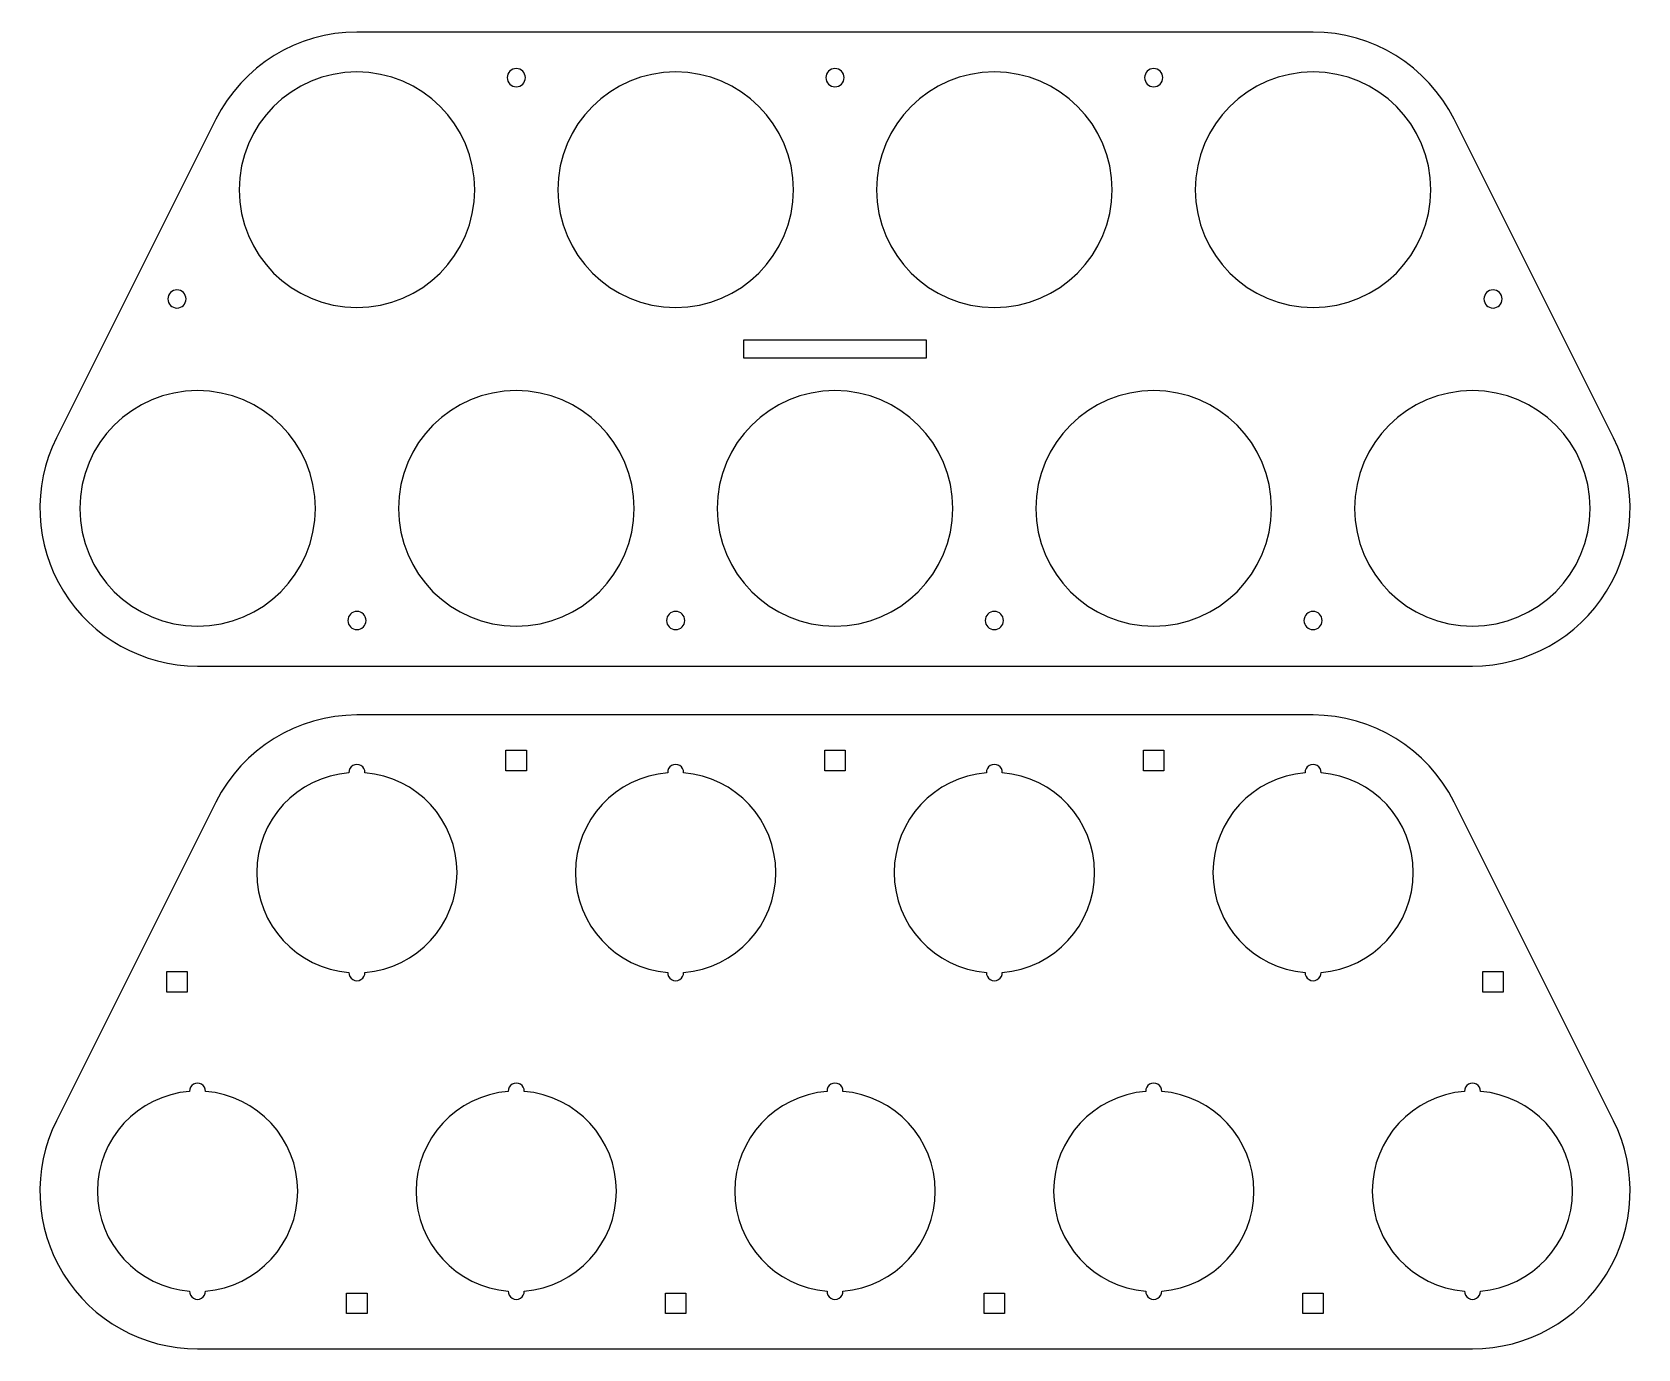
# Model space of a CAD drawing. Extents: x -383 to 322, y -141 to 437.
import ezdxf

# ---------------------------------------------------------------- set-up
doc = ezdxf.new("R2010")
doc.units = 0
doc.layers.add('Layer_1', color=7, linetype='CONTINUOUS')

msp = doc.modelspace()

# ---------------------------------------------------------------- linework, layer by layer
at = {"layer": 'Layer_1', "color": 7}
for points in [[(179.745852, 437.388043), (-240.243214, 437.388043)], [(-302.176891, 399.118704), (-372.196235, 259.122348)], [(311.698873, 259.122348), (241.679528, 399.118704)], [(-310.241392, 158.898166), (249.74403, 158.898166)], [(179.745852, 137.413996), (-240.243214, 137.413996)], [(-302.176891, 99.12349), (-372.196235, -40.851699)], [(311.698873, -40.851699), (241.679528, 99.12349)], [(-310.241392, -141.075882), (249.74403, -141.075882)]]:
    msp.add_lwpolyline(points, dxfattribs=at)
for points in [[(9.756325, 294.153187), (-70.253687, 294.153187), (-70.253687, 302.154188), (9.756325, 302.154188)], [(-174.753537, 121.919993), (-165.757702, 121.919993), (-165.757702, 112.902992), (-174.753537, 112.902992)], [(-25.74018, 112.902992), (-34.757182, 112.902992), (-34.757182, 121.919993), (-25.74018, 121.919993)], [(105.26034, 121.919993), (114.256175, 121.919993), (114.256175, 112.902992), (105.26034, 112.902992)], [(-314.792226, 24.701478), (-314.792226, 15.684476), (-323.788061, 15.684476), (-323.788061, 24.701478)], [(254.294864, 15.684476), (254.294864, 24.701478), (263.290699, 24.701478), (263.290699, 15.684476)], [(-235.75588, -125.581879), (-244.751715, -125.581879), (-244.751715, -116.586044), (-235.75588, -116.586044)], [(-104.755359, -125.581879), (-104.755359, -116.586044), (-95.738358, -116.586044), (-95.738358, -125.581879)], [(44.257997, -125.581879), (35.240996, -125.581879), (35.240996, -116.586044), (44.257997, -116.586044)], [(184.254353, -125.581879), (175.258518, -125.581879), (175.258518, -116.586044), (184.254353, -116.586044)]]:
    msp.add_lwpolyline(points, close=True, dxfattribs=at)
for points in [[(-240.232631, 437.40921), (-266.461416, 437.40921), (-290.439041, 422.590191), (-302.16887, 399.130409)], [(241.692673, 399.130409), (229.962866, 422.590191), (205.985242, 437.40921), (179.756435, 437.40921)], [(-240.232631, 419.904373), (-268.808926, 419.904373), (-291.974556, 396.738744), (-291.974556, 368.162449)], [(-188.490706, 368.162449), (-188.490706, 396.738744), (-211.656335, 419.904373), (-240.232631, 419.904373)], [(-170.234453, 421.38604), (-172.438009, 421.38604), (-174.22437, 419.599679), (-174.22437, 417.396123)], [(-174.22437, 417.396123), (-174.22437, 415.192567), (-172.438009, 413.406206), (-170.234453, 413.406206)], [(-166.244536, 417.396123), (-166.244536, 419.599679), (-168.030897, 421.38604), (-170.234453, 421.38604)], [(-170.234453, 413.406206), (-168.030897, 413.406206), (-166.244536, 415.192567), (-166.244536, 417.396123)], [(-100.236275, 419.904373), (-128.812571, 419.904373), (-151.9782, 396.738744), (-151.9782, 368.162449)], [(-48.494351, 368.162449), (-48.494351, 396.738744), (-71.65998, 419.904373), (-100.236275, 419.904373)], [(-30.238098, 421.38604), (-32.441654, 421.38604), (-34.228015, 419.599679), (-34.228015, 417.396123)], [(-34.228015, 417.396123), (-34.228015, 415.192567), (-32.441654, 413.406206), (-30.238098, 413.406206)], [(-26.24818, 417.396123), (-26.24818, 419.599679), (-28.034541, 421.38604), (-30.238098, 421.38604)], [(-30.238098, 413.406206), (-28.034541, 413.406206), (-26.24818, 415.192567), (-26.24818, 417.396123)], [(39.76008, 419.904373), (11.183784, 419.904373), (-11.981845, 396.738744), (-11.981845, 368.162449)], [(91.502005, 368.162449), (91.502005, 396.738744), (68.336376, 419.904373), (39.76008, 419.904373)], [(109.758258, 421.38604), (107.554702, 421.38604), (105.76834, 419.599679), (105.76834, 417.396123)], [(105.76834, 417.396123), (105.76834, 415.192567), (107.554702, 413.406206), (109.758258, 413.406206)], [(113.748175, 417.396123), (113.748175, 419.599679), (111.961814, 421.38604), (109.758258, 421.38604)], [(109.758258, 413.406206), (111.961814, 413.406206), (113.748175, 415.192567), (113.748175, 417.396123)], [(179.756435, 419.904373), (151.18014, 419.904373), (128.014511, 396.738744), (128.014511, 368.162449)], [(231.49836, 368.162449), (231.49836, 396.738744), (208.332689, 419.904373), (179.756435, 419.904373)], [(-291.974556, 368.162449), (-291.974556, 339.586153), (-268.808926, 316.420524), (-240.232631, 316.420524)], [(-240.232631, 316.420524), (-211.656335, 316.420524), (-188.490706, 339.586153), (-188.490706, 368.162449)], [(-151.9782, 368.162449), (-151.9782, 339.586153), (-128.812571, 316.420524), (-100.236275, 316.420524)], [(-100.236275, 316.420524), (-71.65998, 316.420524), (-48.494351, 339.586153), (-48.494351, 368.162449)], [(-11.981845, 368.162449), (-11.981845, 339.586153), (11.183784, 316.420524), (39.76008, 316.420524)], [(39.76008, 316.420524), (68.336376, 316.420524), (91.502005, 339.586153), (91.502005, 368.162449)], [(128.014511, 368.162449), (128.014511, 339.586153), (151.18014, 316.420524), (179.756435, 316.420524)], [(179.756435, 316.420524), (208.332689, 316.420524), (231.49836, 339.586153), (231.49836, 368.162449)], [(-319.290143, 324.167525), (-321.49371, 324.167525), (-323.28006, 322.381164), (-323.28006, 320.177608)], [(-323.28006, 320.177608), (-323.28006, 317.974052), (-321.49371, 316.18769), (-319.290143, 316.18769)], [(-315.300226, 320.177608), (-315.300226, 322.381164), (-317.086576, 324.167525), (-319.290143, 324.167525)], [(-319.290143, 316.18769), (-317.086576, 316.18769), (-315.300226, 317.974052), (-315.300226, 320.177608)], [(258.813948, 324.167525), (256.610392, 324.167525), (254.824031, 322.381164), (254.824031, 320.177608)], [(254.824031, 320.177608), (254.824031, 317.974052), (256.610392, 316.18769), (258.813948, 316.18769)], [(262.803865, 320.177608), (262.803865, 322.381164), (261.017504, 324.167525), (258.813948, 324.167525)], [(258.813948, 316.18769), (261.017504, 316.18769), (262.803865, 317.974052), (262.803865, 320.177608)], [(-310.230808, 279.908018), (-338.807085, 279.908018), (-361.972733, 256.742389), (-361.972733, 228.166093)], [(-258.488884, 228.166093), (-258.488884, 256.742389), (-281.654521, 279.908018), (-310.230808, 279.908018)], [(-170.234453, 279.908018), (-198.810749, 279.908018), (-221.976378, 256.742389), (-221.976378, 228.166093)], [(-118.492528, 228.166093), (-118.492528, 256.742389), (-141.658157, 279.908018), (-170.234453, 279.908018)], [(-30.238098, 279.908018), (-58.814393, 279.908018), (-81.980022, 256.742389), (-81.980022, 228.166093)], [(21.503827, 228.166093), (21.503827, 256.742389), (-1.661802, 279.908018), (-30.238098, 279.908018)], [(109.758258, 279.908018), (81.181962, 279.908018), (58.016333, 256.742389), (58.016333, 228.166093)], [(161.500183, 228.166093), (161.500183, 256.742389), (138.334553, 279.908018), (109.758258, 279.908018)], [(249.754613, 279.908018), (221.17836, 279.908018), (198.012688, 256.742389), (198.012688, 228.166093)], [(301.496538, 228.166093), (301.496538, 256.742389), (278.330866, 279.908018), (249.754613, 279.908018)], [(-372.167059, 259.134053), (-382.899852, 237.668362), (-381.752811, 212.175923), (-369.135583, 191.76086)], [(308.659381, 191.76086), (321.276622, 212.175923), (322.423686, 237.668362), (311.690851, 259.134053)], [(-361.972733, 228.166093), (-361.972733, 199.589798), (-338.807085, 176.424168), (-310.230808, 176.424168)], [(-310.230808, 176.424168), (-281.654521, 176.424168), (-258.488884, 199.589798), (-258.488884, 228.166093)], [(-221.976378, 228.166093), (-221.976378, 199.589798), (-198.810749, 176.424168), (-170.234453, 176.424168)], [(-170.234453, 176.424168), (-141.658157, 176.424168), (-118.492528, 199.589798), (-118.492528, 228.166093)], [(-81.980022, 228.166093), (-81.980022, 199.589798), (-58.814393, 176.424168), (-30.238098, 176.424168)], [(-30.238098, 176.424168), (-1.661802, 176.424168), (21.503827, 199.589798), (21.503827, 228.166093)], [(58.016333, 228.166093), (58.016333, 199.589798), (81.181962, 176.424168), (109.758258, 176.424168)], [(109.758258, 176.424168), (138.334553, 176.424168), (161.500183, 199.589798), (161.500183, 228.166093)], [(198.012688, 228.166093), (198.012688, 199.589798), (221.17836, 176.424168), (249.754613, 176.424168)], [(249.754613, 176.424168), (278.330866, 176.424168), (301.496538, 199.589798), (301.496538, 228.166093)], [(-369.135583, 191.76086), (-356.518358, 171.345797), (-334.230163, 158.919332), (-310.230808, 158.919332)], [(249.754613, 158.919332), (273.753976, 158.919332), (296.042162, 171.345797), (308.659381, 191.76086)], [(-240.232631, 182.901169), (-242.436187, 182.901169), (-244.222548, 181.114808), (-244.222548, 178.911252)], [(-244.222548, 178.911252), (-244.222548, 176.707696), (-242.436187, 174.921335), (-240.232631, 174.921335)], [(-236.242713, 178.911252), (-236.242713, 181.114808), (-238.029075, 182.901169), (-240.232631, 182.901169)], [(-240.232631, 174.921335), (-238.029075, 174.921335), (-236.242713, 176.707696), (-236.242713, 178.911252)], [(-100.236275, 182.901169), (-102.439832, 182.901169), (-104.226193, 181.114808), (-104.226193, 178.911252)], [(-104.226193, 178.911252), (-104.226193, 176.707696), (-102.439832, 174.921335), (-100.236275, 174.921335)], [(-96.246358, 178.911252), (-96.246358, 181.114808), (-98.032719, 182.901169), (-100.236275, 182.901169)], [(-100.236275, 174.921335), (-98.032719, 174.921335), (-96.246358, 176.707696), (-96.246358, 178.911252)], [(39.76008, 182.901169), (37.556524, 182.901169), (35.770163, 181.114808), (35.770163, 178.911252)], [(35.770163, 178.911252), (35.770163, 176.707696), (37.556524, 174.921335), (39.76008, 174.921335)], [(43.749997, 178.911252), (43.749997, 181.114808), (41.963636, 182.901169), (39.76008, 182.901169)], [(39.76008, 174.921335), (41.963636, 174.921335), (43.749997, 176.707696), (43.749997, 178.911252)], [(179.756435, 182.901169), (177.552879, 182.901169), (175.766518, 181.114808), (175.766518, 178.911252)], [(175.766518, 178.911252), (175.766518, 176.707696), (177.552879, 174.921335), (179.756435, 174.921335)], [(183.746353, 178.911252), (183.746353, 181.114808), (181.959992, 182.901169), (179.756435, 182.901169)], [(179.756435, 174.921335), (181.959992, 174.921335), (183.746353, 176.707696), (183.746353, 178.911252)], [(-240.232631, 137.413996), (-266.461416, 137.413996), (-290.439041, 122.594977), (-302.16887, 99.135216)], [(241.692673, 99.135216), (229.962866, 122.594977), (205.985242, 137.413996), (179.756435, 137.413996)], [(-242.024264, 115.183005), (-243.128305, 114.525907), (-243.784056, 113.317162), (-243.732947, 112.033389)], [(-238.441014, 115.183015), (-239.545059, 115.840107), (-240.920223, 115.840103), (-242.024264, 115.183005)], [(-236.732313, 112.033409), (-236.681212, 113.317182), (-237.336969, 114.525923), (-238.441014, 115.183015)], [(-102.027909, 115.183005), (-103.13195, 114.525907), (-103.787701, 113.317162), (-103.736592, 112.033389)], [(-98.444659, 115.183015), (-99.548704, 115.840107), (-100.923867, 115.840103), (-102.027909, 115.183005)], [(-96.735958, 112.033409), (-96.684856, 113.317182), (-97.340614, 114.525923), (-98.444659, 115.183015)], [(37.968447, 115.183005), (36.864405, 114.525907), (36.208655, 113.317162), (36.259764, 112.033389)], [(41.551696, 115.183015), (40.447651, 115.840107), (39.072488, 115.840103), (37.968447, 115.183005)], [(43.260397, 112.033409), (43.311499, 113.317182), (42.655741, 114.525923), (41.551696, 115.183015)], [(177.964802, 115.183005), (176.860761, 114.525907), (176.20501, 113.317162), (176.256119, 112.033389)], [(181.548052, 115.183015), (180.444007, 115.840107), (179.068844, 115.840103), (177.964802, 115.183005)], [(183.256753, 112.033409), (183.307854, 113.317182), (182.652097, 114.525923), (181.548052, 115.183015)], [(-243.729932, 112.023121), (-266.598963, 110.199426), (-284.227785, 91.108793), (-284.227742, 68.167162)], [(-196.237519, 68.167308), (-196.237555, 91.10894), (-213.866436, 110.199512), (-236.735474, 112.023134)], [(-103.733577, 112.023121), (-126.602608, 110.199426), (-144.231429, 91.108793), (-144.231387, 68.167162)], [(-56.241164, 68.167308), (-56.2412, 91.10894), (-73.870081, 110.199512), (-96.739119, 112.023134)], [(36.262779, 112.023121), (13.393747, 110.199426), (-4.235074, 91.108793), (-4.235031, 68.167162)], [(83.755191, 68.167308), (83.755156, 91.10894), (66.126275, 110.199512), (43.257236, 112.023134)], [(176.259134, 112.023121), (153.390103, 110.199426), (135.761282, 91.108793), (135.761324, 68.167162)], [(223.751547, 68.167308), (223.751511, 91.10894), (206.12263, 110.199512), (183.253592, 112.023134)], [(-284.227742, 68.167162), (-284.227706, 45.225529), (-266.598825, 26.134958), (-243.729787, 24.311335)], [(-236.73533, 24.311348), (-213.866298, 26.135044), (-196.237477, 45.225676), (-196.237519, 68.167308)], [(-144.231387, 68.167162), (-144.231351, 45.225529), (-126.60247, 26.134958), (-103.733432, 24.311335)], [(-96.738974, 24.311348), (-73.869943, 26.135044), (-56.241122, 45.225676), (-56.241164, 68.167308)], [(-4.235031, 68.167162), (-4.234995, 45.225529), (13.393885, 26.134958), (36.262924, 24.311335)], [(43.257381, 24.311348), (66.126413, 26.135044), (83.755234, 45.225676), (83.755191, 68.167308)], [(135.761324, 68.167162), (135.76136, 45.225529), (153.390241, 26.134958), (176.259279, 24.311335)], [(183.253737, 24.311348), (206.122768, 26.135044), (223.751589, 45.225676), (223.751547, 68.167308)], [(-243.732948, 24.322227), (-243.78405, 23.038454), (-243.128292, 21.829713), (-242.024247, 21.172621)], [(-242.024247, 21.172621), (-240.920202, 20.51553), (-239.545039, 20.515533), (-238.440997, 21.172631)], [(-238.440997, 21.172631), (-237.336956, 21.829729), (-236.681205, 23.038474), (-236.732314, 24.322247)], [(-103.736593, 24.322227), (-103.787694, 23.038454), (-103.131937, 21.829713), (-102.027892, 21.172621)], [(-102.027892, 21.172621), (-100.923847, 20.51553), (-99.548684, 20.515533), (-98.444642, 21.172631)], [(-98.444642, 21.172631), (-97.340601, 21.829729), (-96.68485, 23.038474), (-96.735959, 24.322247)], [(36.259763, 24.322227), (36.208661, 23.038454), (36.864419, 21.829713), (37.968464, 21.172621)], [(37.968464, 21.172621), (39.072509, 20.51553), (40.447672, 20.515533), (41.551713, 21.172631)], [(41.551713, 21.172631), (42.655755, 21.829729), (43.311505, 23.038474), (43.260396, 24.322247)], [(176.256118, 24.322227), (176.205016, 23.038454), (176.860774, 21.829713), (177.964819, 21.172621)], [(177.964819, 21.172621), (179.068864, 20.51553), (180.444027, 20.515533), (181.548069, 21.172631)], [(181.548069, 21.172631), (182.65211, 21.829729), (183.307861, 23.038474), (183.256752, 24.322247)], [(-313.72811, -27.952067), (-336.597141, -29.775763), (-354.225962, -48.866395), (-354.22592, -71.808027)], [(-312.022442, -24.813351), (-313.126483, -25.470448), (-313.782234, -26.679194), (-313.731125, -27.962966)], [(-308.439192, -24.81334), (-309.543237, -24.156249), (-310.9184, -24.156253), (-312.022442, -24.813351)], [(-306.730491, -27.962947), (-306.67939, -26.679174), (-307.335147, -25.470432), (-308.439192, -24.81334)], [(-266.235697, -71.807881), (-266.235733, -48.866248), (-283.864614, -29.775677), (-306.733652, -27.952054)], [(-173.731754, -27.952067), (-196.600786, -29.775763), (-214.229607, -48.866395), (-214.229565, -71.808027)], [(-172.026086, -24.813351), (-173.130128, -25.470448), (-173.785878, -26.679194), (-173.73477, -27.962966)], [(-168.442837, -24.81334), (-169.546882, -24.156249), (-170.922045, -24.156253), (-172.026086, -24.813351)], [(-166.734136, -27.962947), (-166.683034, -26.679174), (-167.338792, -25.470432), (-168.442837, -24.81334)], [(-126.239342, -71.807881), (-126.239378, -48.866248), (-143.868258, -29.775677), (-166.737297, -27.952054)], [(-33.735399, -27.952067), (-56.60443, -29.775763), (-74.233252, -48.866395), (-74.233209, -71.808027)], [(-32.029731, -24.813351), (-33.133772, -25.470448), (-33.789523, -26.679194), (-33.738414, -27.962966)], [(-28.446481, -24.81334), (-29.550526, -24.156249), (-30.92569, -24.156253), (-32.029731, -24.813351)], [(-26.73778, -27.962947), (-26.686679, -26.679174), (-27.342436, -25.470432), (-28.446481, -24.81334)], [(13.757014, -71.807881), (13.756978, -48.866248), (-3.871903, -29.775677), (-26.740941, -27.952054)], [(106.260956, -27.952067), (83.391925, -29.775763), (65.763104, -48.866395), (65.763146, -71.808027)], [(107.966624, -24.813351), (106.862583, -25.470448), (106.206832, -26.679194), (106.257941, -27.962966)], [(111.549874, -24.81334), (110.445829, -24.156249), (109.070666, -24.156253), (107.966624, -24.813351)], [(113.258575, -27.962947), (113.309677, -26.679174), (112.653919, -25.470432), (111.549874, -24.81334)], [(153.753369, -71.807881), (153.753333, -48.866248), (136.124452, -29.775677), (113.255414, -27.952054)], [(246.257312, -27.952067), (223.388281, -29.775763), (205.759459, -48.866395), (205.759502, -71.808027)], [(247.96298, -24.813351), (246.858939, -25.470448), (246.203188, -26.679194), (246.254297, -27.962966)], [(251.546229, -24.81334), (250.442184, -24.156249), (249.067021, -24.156253), (247.96298, -24.813351)], [(253.25493, -27.962947), (253.306032, -26.679174), (252.650274, -25.470432), (251.546229, -24.81334)], [(293.749725, -71.807881), (293.749689, -48.866248), (276.120808, -29.775677), (253.25177, -27.952054)], [(-372.167059, -40.839979), (-382.899852, -62.305669), (-381.752811, -87.798133), (-369.135583, -108.213185)], [(308.659381, -108.213185), (321.276622, -87.798133), (322.423686, -62.305669), (311.690851, -40.839979)], [(-354.22592, -71.808027), (-354.225884, -94.749659), (-336.597003, -113.840231), (-313.727965, -115.663854)], [(-306.733507, -115.663841), (-283.864476, -113.840145), (-266.235655, -94.749513), (-266.235697, -71.807881)], [(-214.229565, -71.808027), (-214.229529, -94.749659), (-196.600648, -113.840231), (-173.73161, -115.663854)], [(-166.737152, -115.663841), (-143.868121, -113.840145), (-126.239299, -94.749513), (-126.239342, -71.807881)], [(-74.233209, -71.808027), (-74.233173, -94.749659), (-56.604292, -113.840231), (-33.735254, -115.663854)], [(-26.740796, -115.663841), (-3.871765, -113.840145), (13.757056, -94.749513), (13.757014, -71.807881)], [(65.763146, -71.808027), (65.763182, -94.749659), (83.392063, -113.840231), (106.261101, -115.663854)], [(113.255559, -115.663841), (136.12459, -113.840145), (153.753412, -94.749513), (153.753369, -71.807881)], [(205.759502, -71.808027), (205.759538, -94.749659), (223.388418, -113.840231), (246.257457, -115.663854)], [(253.251914, -115.663841), (276.120946, -113.840145), (293.749767, -94.749513), (293.749725, -71.807881)], [(-369.135583, -108.213185), (-356.518358, -128.628243), (-334.230163, -141.054715), (-310.230808, -141.054715)], [(249.754613, -141.054715), (273.753976, -141.054715), (296.042162, -128.628243), (308.659381, -108.213185)], [(-313.731126, -115.674128), (-313.782227, -116.957901), (-313.12647, -118.166643), (-312.022425, -118.823734)], [(-312.022425, -118.823734), (-310.91838, -119.480826), (-309.543217, -119.480822), (-308.439175, -118.823724)], [(-308.439175, -118.823724), (-307.335134, -118.166626), (-306.679383, -116.957881), (-306.730492, -115.674108)], [(-173.73477, -115.674128), (-173.785872, -116.957901), (-173.130114, -118.166643), (-172.026069, -118.823734)], [(-172.026069, -118.823734), (-170.922024, -119.480826), (-169.546861, -119.480822), (-168.44282, -118.823724)], [(-168.44282, -118.823724), (-167.338779, -118.166626), (-166.683028, -116.957881), (-166.734137, -115.674108)], [(-33.738415, -115.674128), (-33.789517, -116.957901), (-33.133759, -118.166643), (-32.029714, -118.823734)], [(-32.029714, -118.823734), (-30.925669, -119.480826), (-29.550506, -119.480822), (-28.446464, -118.823724)], [(-28.446464, -118.823724), (-27.342423, -118.166626), (-26.686672, -116.957881), (-26.737781, -115.674108)], [(106.25794, -115.674128), (106.206839, -116.957901), (106.862596, -118.166643), (107.966641, -118.823734)], [(107.966641, -118.823734), (109.070686, -119.480826), (110.44585, -119.480822), (111.549891, -118.823724)], [(111.549891, -118.823724), (112.653932, -118.166626), (113.309683, -116.957881), (113.258574, -115.674108)], [(246.254296, -115.674128), (246.203194, -116.957901), (246.858952, -118.166643), (247.962997, -118.823734)], [(247.962997, -118.823734), (249.067042, -119.480826), (250.442205, -119.480822), (251.546246, -118.823724)], [(251.546246, -118.823724), (252.650288, -118.166626), (253.306038, -116.957881), (253.25493, -115.674108)]]:
    msp.add_open_spline(points, degree=3, dxfattribs=at)

doc.saveas('drawing.dxf')
